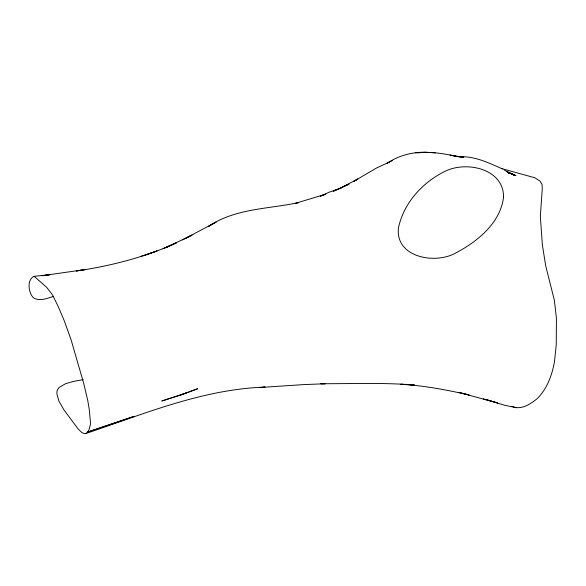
<?xml version="1.0" encoding="UTF-8"?>
<svg xmlns="http://www.w3.org/2000/svg" width="586" height="586" viewBox="0 0 586 586"><rect width="100%" height="100%" fill="white"/><g stroke="black" fill="none" stroke-linecap="round" stroke-linejoin="round"><path stroke-width="0.88" d="M83.234 379.618L73.038 381.501L65.676 383.662L58.996 387.522L57.113 390.444L56.871 393.704L58.856 401.044L63.962 409.9L77.828 428.593L81.776 432.483L84.413 433.677L86.288 433.266L87.775 432.065L89.006 429.699L90.61 423.81L89.24 409.292L87.768 400.56L83.673 383.222L71.17 340.056L64.423 321.179L58.109 306.295L52.469 294.853L46.631 287.33L34.164 276.299C26.656 279.397 28.333 292.766 33.402 297.747C39.57 301.79 47.21 298.267 53.553 296.399M390.488 161.458L386.613 163.523C399.059 155.246 413.892 151.283 428.805 152.441M34.164 276.299L49.876 274.731L42.192 275.698L84.948 269.597L76.356 270.974C107.875 266.462 138.985 258.624 168.468 246.479L165.948 247.519L176.21 243.022L163.069 248.676L185.557 238.312L216.073 222.123L208.513 226.43C235.059 208.345 268.388 209.07 298.684 202.595L295.732 203.239L325.86 194.142M185.557 238.312L191.988 235.118L182.312 239.894M348.311 184.495L340.979 187.791L357.87 179.016L353.402 181.579L376.6 167.97L392.342 160.637M349.124 184.129L333.229 191.263L341.052 188.033M179.909 395.33L197.563 388.76L179.909 395.33L161.78 401.029L186.223 392.884M145.665 254.925L156.989 250.991L140.494 256.543M341.03 187.989L329.347 192.135L320.374 196.149L325.105 194.537M87.775 432.065L134.121 416.382L87.673 431.985M85.637 433.574C144.207 413.943 202.456 389.243 265.062 387.09L259.576 387.536L303.453 384.606L325.347 383.749L320.806 383.72C352.054 383.793 383.332 382.512 414.551 385.009L400.743 384.27C423.48 385.507 445.902 389.756 468.082 394.715L469.108 394.957L458.457 392.378M424.747 152.331L418.492 152.682C431.801 151.518 445.074 153.81 458.018 156.689M415.657 152.836L426.52 152.323M431.289 152.609L435.222 152.829M457.937 156.689L450.055 155.144L463.812 157.326L458.882 156.814C474.404 155.766 488.504 162.827 502.305 168.863M516.662 407.797L504.832 405.322L483.362 398.861M461.072 393.016L497.543 402.934L485.787 399.366M501.279 168.482L534.864 177.77L540.05 181.147L542.035 184.48L542.284 188.582L540.329 216.227L542.387 245.109L545.756 266.081L554.349 300.157L556.422 318.301L556.26 344.612L554.451 361.958C551.931 375.509 546.965 389.346 536.739 399.015C530.147 404.296 520.566 410.544 511.996 406.266M508.714 172.936L512.926 174.167L508.069 172.628M508.143 172.687L513.226 174.408L507.674 172.306M507.513 172.277L515.907 175.573L510.728 173.537L514.581 175.441L506.868 171.537L510.465 173.5L504.026 169.859M503.557 196.815C500.81 222.534 477.773 241.351 456.296 252.683C436.057 264.704 395.184 257.818 398.429 227.991C403.673 203.159 422.14 182.715 444.51 171.595C465.467 160.593 503.564 168.299 503.557 196.815"/></g></svg>
